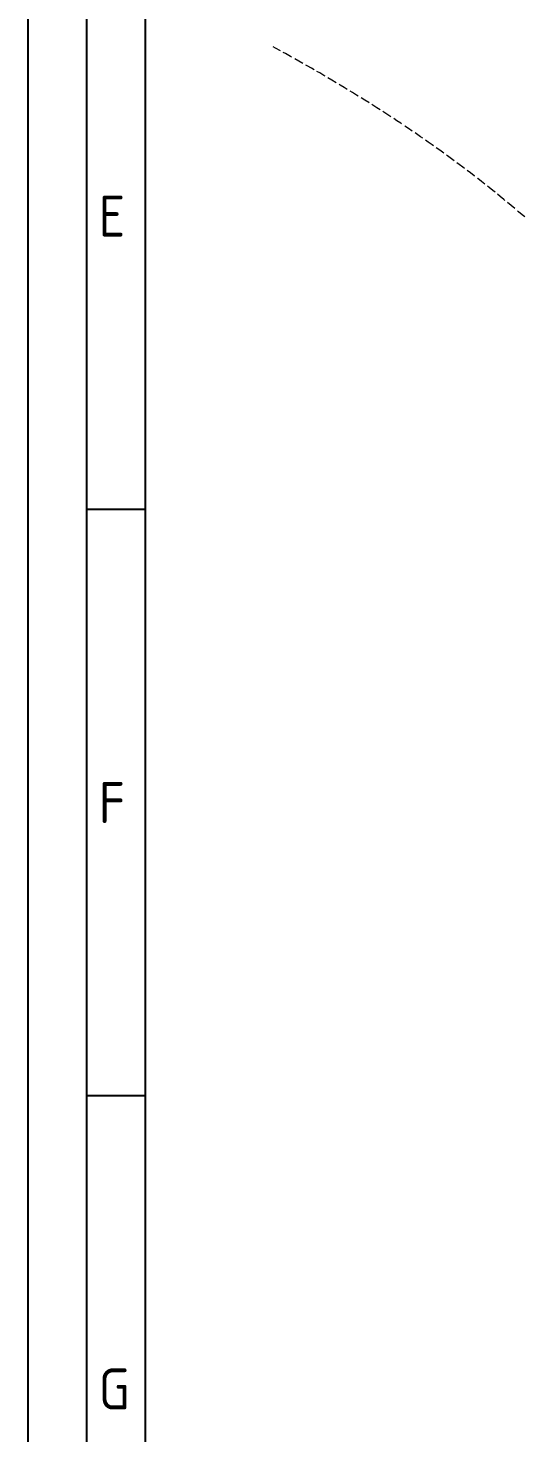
# Model space of a CAD drawing. Header units: millimetres. Extents: x 0 to 594, y 0 to 420.
# Drawn here: x 0 to 42.4, y 81.3 to 201 of the extents above; entities that cross this region are included whole.
import ezdxf

# ---------------------------------------------------------------- set-up
doc = ezdxf.new("R2010")
doc.units = ezdxf.units.MM
doc.header["$LTSCALE"] = 8
for name, color, linetype in [('035', 5, 'Continuous'), ('07', 7, 'Continuous'), ('PDF_CTU', 7, 'Continuous')]:
    doc.layers.add(name, color=color, linetype=linetype)
doc.styles.add('ISO Proportional', font='isocp.shx')

# ---------------------------------------------------------------- blocks, each defined once
blk = doc.blocks.new('IEC_border_a2')
at = {"layer": '035'}
for p, q in [((10, 10), (10, 410)), ((10, 160), (5.02, 160)), ((10, 110), (5.02, 110))]:
    blk.add_line(p, q, dxfattribs=at)
blk.add_lwpolyline([(0, 420), (594, 420), (594, 0), (0, 0)], close=True, dxfattribs=at)
at = {"layer": '07'}
blk.add_lwpolyline([(5, 415), (589, 415), (589, 5), (5, 5)], close=True, dxfattribs=at)
at = {"layer": '035', "style": 'ISO Proportional'}
for s, p in [('E', (6.02, 183.25)), ('F', (6.02, 133.25)), ('G', (6.02, 83.25))]:
    blk.add_text(s, height=3.5, dxfattribs=at).set_placement(p)

msp = doc.modelspace()

# ---------------------------------------------------------------- linework, layer by layer
at = {"layer": 'PDF_CTU', "lineweight": 9}
for points in [[(21.51, 199.1), (21.1, 199.33), (20.9, 199.44)], [(22.47, 198.57), (22.37, 198.62), (21.95, 198.86), (21.76, 198.96)], [(23.43, 198.03), (23.09, 198.22), (22.73, 198.42)], [(24.38, 197.49), (24.15, 197.62), (23.8, 197.82), (23.68, 197.89)], [(25.33, 196.94), (25.21, 197), (24.86, 197.21), (24.63, 197.35)], [(26.27, 196.38), (26.27, 196.38), (25.91, 196.59), (25.57, 196.79)], [(27.21, 195.81), (26.96, 195.96), (26.61, 196.17), (26.52, 196.23)], [(28.15, 195.24), (28.01, 195.33), (27.66, 195.54), (27.46, 195.66)], [(29.08, 194.66), (29.04, 194.68), (28.7, 194.9), (28.39, 195.09)], [(30.01, 194.07), (29.73, 194.25), (29.39, 194.47), (29.32, 194.51)], [(30.93, 193.48), (30.75, 193.59), (30.41, 193.81), (30.25, 193.92)], [(31.84, 192.87), (31.77, 192.92), (31.43, 193.14), (31.17, 193.32)], [(32.75, 192.26), (32.44, 192.47), (32.11, 192.69)], [(33.66, 191.64), (33.45, 191.78), (33.11, 192.01), (32.99, 192.1)], [(34.56, 191.01), (34.45, 191.09), (34.11, 191.32), (33.89, 191.48)], [(35.45, 190.37), (35.44, 190.38), (35.11, 190.62), (34.79, 190.84)], [(36.33, 189.72), (36.09, 189.9), (35.76, 190.14), (35.68, 190.2)], [(37.21, 189.07), (37.07, 189.18), (36.74, 189.42), (36.56, 189.55)], [(38.09, 188.4), (38.03, 188.44), (37.71, 188.69), (37.44, 188.9)], [(38.95, 187.73), (38.67, 187.95), (38.35, 188.2), (38.31, 188.23)], [(39.81, 187.04), (39.63, 187.19), (39.31, 187.45), (39.17, 187.55)], [(40.66, 186.35), (40.57, 186.43), (40.26, 186.68), (40.03, 186.87)], [(41.5, 185.65), (41.19, 185.91), (40.88, 186.17)], [(42.34, 184.94), (42.12, 185.12), (41.81, 185.38), (41.72, 185.46)]]:
    msp.add_lwpolyline(points, dxfattribs=at)

# ---------------------------------------------------------------- block references
msp.add_blockref('IEC_border_a2', (0, 0))

doc.saveas('drawing.dxf')
